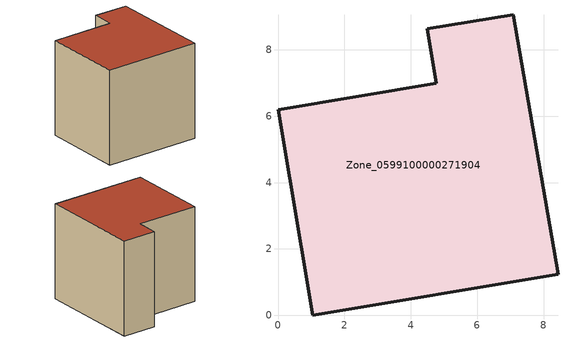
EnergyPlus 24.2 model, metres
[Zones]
Zone_0599100000271904
 floor ground (C_G): 7.09,9.06 8.44,1.24 1.04,0 0,6.2 4.76,7 4.49,8.63 z0
 wall outside (C_F): 8.44,1.24 7.09,9.06 4.49,8.63 4.76,7 0,6.2 1.04,0 8.44,1.24 z0:7.28
 roof outside (C_R): 1.04,0 8.44,1.24 7.09,9.06 4.49,8.63 4.76,7 0,6.2 z7.28
[BUILDING]
Pand.0599100000271904: North Axis=0; Terrain=City; Loads Convergence Tolerance Value=0.04; Temperature Convergence Tolerance Value=0.4; Solar Distribution=FullExterior; Maximum Number of Warmup Days=25; Minimum Number of Warmup Days=1
[Site:Location]
Rotterdam.The.Hague.AP_ZH_NLD Design_Conditions: Latitude=51.96; Longitude=4.45; Time Zone=1; Elevation=-4.5
[SITE:GROUNDTEMPERATURE:BUILDINGSURFACE]
18, 18, 18, 18, 18, 18, 18, 18, 18, 18, 18, 18
[MATERIAL] Thermal Absorptance=0.9; Solar Absorptance=0.7; Visible Absorptance=0.7
Name | Roughness | Thickness | Conductivity | Density | Specific Heat
G.TC.1946 | MediumSmooth | 0.15 | 1 | 540 | 1210
F.TC.1946 | Rough | 0.3 | 0.857143 | 1920 | 840
R.TC.1946 | MediumRough | 0.2 | 0.909091 | 1500 | 1000
[CONSTRUCTION]
C_G: G.TC.1946
C_F: F.TC.1946
C_R: R.TC.1946
[ZONE]
Zone_0599100000271904: Type=1; Multiplier=1; Ceiling Height=Autocalculate; Volume=Autocalculate; Floor Area=autocalculate; Part of Total Floor Area=Yes
[ZONEINFILTRATION:DESIGNFLOWRATE]
Infil_Zone_0599100000271904: Zone or ZoneList or Space or SpaceList=Zone_0599100000271904; Schedule=AlwaysOn; Design Flow Rate Calculation Method=Flow/Area; Flow Rate per Floor Area=0.003; Constant Term Coefficient=1; Temperature Term Coefficient=0; Velocity Term Coefficient=0; Velocity Squared Term Coefficient=0
[HVACTEMPLATE:ZONE:IDEALLOADSAIRSYSTEM]
Zone_0599100000271904: Maximum Heating Supply Air Temperature=50; Minimum Cooling Supply Air Temperature=13; Maximum Heating Supply Air Humidity Ratio=0.0156; Minimum Cooling Supply Air Humidity Ratio=0.0077; Heating Limit=NoLimit; Cooling Limit=NoLimit; Dehumidification Control Type=ConstantSensibleHeatRatio; Cooling Sensible Heat Ratio=0.7; Dehumidification Setpoint=60; Humidification Control Type=None; Humidification Setpoint=30; Outdoor Air Method=None; Outdoor Air Flow Rate per Person=0.00944; Outdoor Air Flow Rate per Zone Floor Area=0; Outdoor Air Flow Rate per Zone=0; Demand Controlled Ventilation Type=None; Outdoor Air Economizer Type=NoEconomizer; Heat Recovery Type=None; Sensible Heat Recovery Effectiveness=0.7; Latent Heat Recovery Effectiveness=0.65
[ZONECONTROL:THERMOSTAT]
ThermostatControl_Zone_0599100000271904: Zone or ZoneList=Zone_0599100000271904; Control Type Schedule=DualSetpointControlType; Control 1=Thermostat_Zone_0599100000271904; Temperature Difference Between Cutout And Setpoint=0
[THERMOSTATSETPOINT:DUALSETPOINT]
Thermostat_Zone_0599100000271904: Heating Setpoint Temperature Schedule=HeatingSetpoint_Zone_0599100000271904; Cooling Setpoint Temperature Schedule=CoolingSetpoint_Zone_0599100000271904
[SCHEDULE:COMPACT]
HeatingSetpoint_Zone_0599100000271904: Through: 12/31, For: AllDays, Until: 24:00, 21
CoolingSetpoint_Zone_0599100000271904: Through: 12/31, For: AllDays, Until: 24:00, 24
DualSetpointControlType: Through: 12/31, For: AllDays, Until: 24:00, 4
AlwaysOn: Through: 12/31, For: AllDays, Until: 24:00, 1
